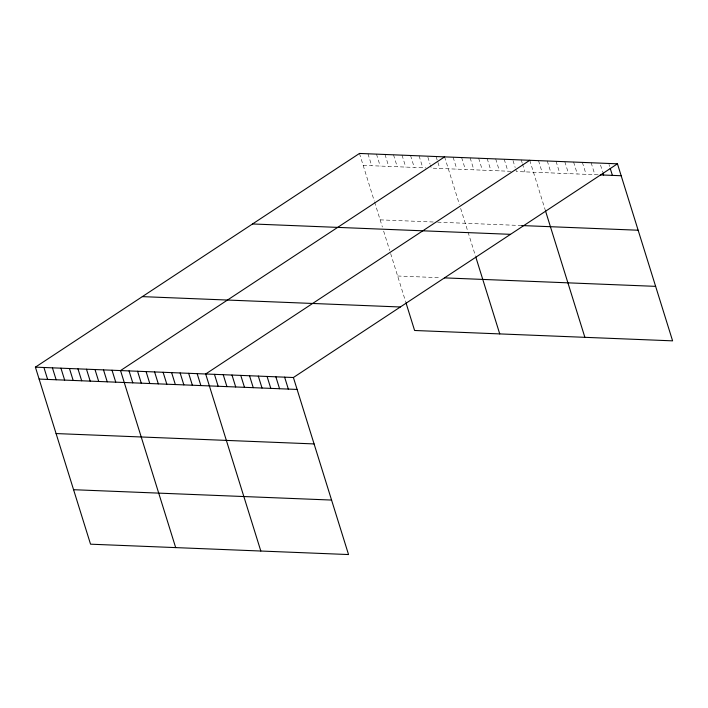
<?xml version="1.0" encoding="UTF-8"?>
<svg xmlns="http://www.w3.org/2000/svg" width="708" height="708" viewBox="0 0 708 708"><rect width="100%" height="100%" fill="white"/><g stroke="black" fill="none" stroke-linecap="round" stroke-linejoin="round"><path stroke-width="0.53" stroke-dasharray="3.54 2.66" d="M363.177 165.38L425.968 167.902M511.105 171.318L431.287 168.115L430.358 165.132M598.145 174.814L516.424 171.531L515.495 168.548M380.152 219.861L433.358 222.002M437.615 222.17L521.69 225.551M397.639 276.005L440.208 277.713M608.995 164.451L609.615 166.442M600.534 165.097L602.703 172.053M591.145 162.751L594.862 174.681M582.374 162.398L586.082 174.327M573.595 162.052L577.312 173.973M564.825 161.698L568.542 173.619M556.054 161.344L559.771 173.274M547.284 160.99L551.001 172.92M538.514 160.636L542.231 172.566M529.743 160.291L545.178 209.86M521.23 159.946L522.159 162.928M522.469 163.92L524.938 171.876M513.026 160.601L515.185 167.557M504.202 159.265L507.91 171.186M495.689 158.919L499.397 170.849M487.175 158.574L490.883 170.504M478.661 158.238L482.369 170.159M470.147 157.893L473.856 169.823M461.634 157.548L465.342 169.477M453.12 157.211L456.828 169.141M444.606 156.866L459.421 204.462M460.66 208.426L475.457 255.942M436.093 156.53L439.801 168.451M427.889 157.176L430.048 164.132M419.065 155.84L422.773 167.769M410.551 155.503L414.26 167.424M402.029 155.158L405.746 167.088M393.515 154.813L397.232 166.743M385.002 154.477L388.719 166.407M376.488 154.132L380.205 166.061M367.974 153.795L371.691 165.716M359.46 153.45L374.284 201.037M374.594 202.028L382.373 227.011M383.647 231.091L389.683 250.482M390.639 253.544L405.657 301.758"/><path stroke-width="1.06" d="M35.4 367.151L293.395 377.514L348.54 554.55L90.544 544.187L35.4 367.151L359.46 153.45L617.456 163.814L672.6 340.849L414.605 330.486L405.967 302.75M444.606 156.866L120.537 370.567L175.681 547.611M529.743 160.291L205.674 373.992L260.818 551.028M293.395 377.514L617.456 163.814M600.34 174.903L621.173 175.734M521.69 225.551L638.147 230.224M252.526 223.967L510.521 234.33M444.465 277.881L655.626 286.359M142.343 296.625L400.339 306.989M39.117 379.081L297.112 389.435M56.082 433.561L314.078 443.925M73.57 489.706L331.565 500.06M610.234 168.424L612.402 175.38M603.012 173.044L603.632 175.035M545.487 210.851L584.879 337.327M475.776 256.969L499.742 333.911M284.625 377.16L288.333 389.081M275.854 376.806L279.563 388.736M267.075 376.452L270.792 388.382M258.305 376.098L262.022 388.028M249.535 375.753L253.252 387.674M240.764 375.399L244.481 387.32M231.994 375.045L235.702 386.975M223.224 374.691L226.932 386.621M214.444 374.337L218.161 386.267M197.16 373.647L200.877 385.577M188.647 373.302L192.364 385.232M180.133 372.966L183.85 384.886M171.619 372.62L175.336 384.55M163.106 372.275L166.822 384.205M154.592 371.939L158.309 383.86M146.078 371.594L149.795 383.524M137.564 371.249L141.281 383.178M129.051 370.912L132.768 382.842M112.023 370.231L115.74 382.152M103.51 369.886L107.227 381.816M94.996 369.541L98.713 381.47M86.482 369.204L90.199 381.125M77.968 368.859L81.686 380.789M69.455 368.514L73.172 380.444M60.941 368.178L64.658 380.099M52.427 367.833L56.144 379.762M43.914 367.496L47.631 379.417"/></g></svg>
